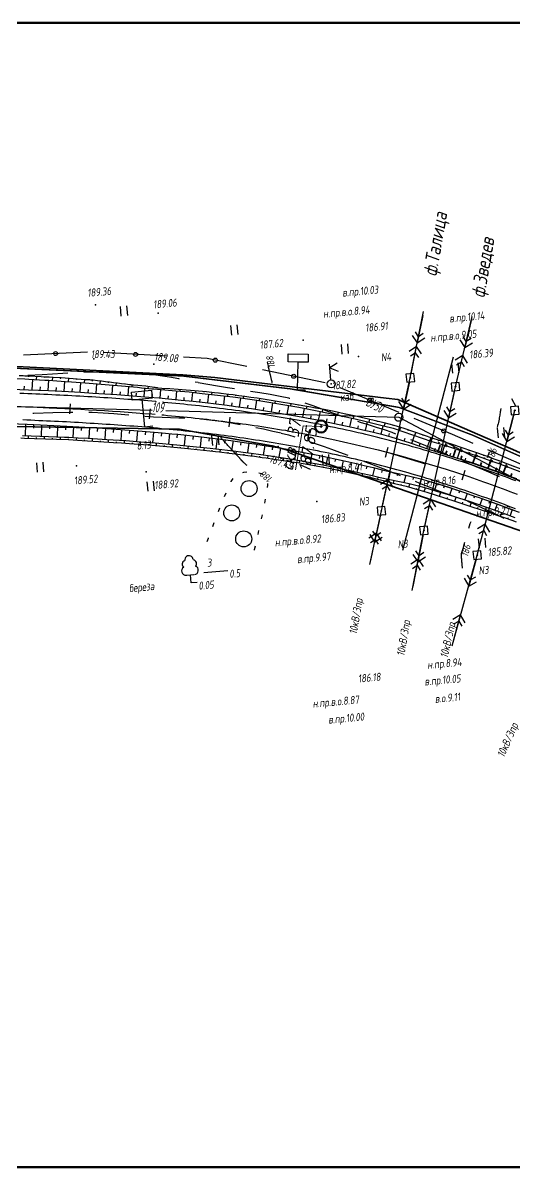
# Paper-space layout 'Лист3' of a CAD drawing. Header units: millimetres. Extents: x -693 to 409, y -3 to 286.
# Drawn here: x 86.9 to 209.6, y 0.6 to 286.4 of the extents above; entities that cross this region are included whole.
import ezdxf

# ---------------------------------------------------------------- set-up
doc = ezdxf.new("R2010")
doc.units = ezdxf.units.MM
doc.linetypes.add('CONTI', pattern=[0])
for name, color, linetype, lineweight in [('10', 1, 'Continuous', 35), ('геология', 7, 'Continuous', 20), ('КОПИЯ_ОСЬ_13_ОТКОСЫ', 7, 'Continuous', 30), ('КОПИЯ_ОСЬ_ГРАНИЦЫ_ПОЛОС', 7, 'Continuous', 30), ('ОСЬ_ВЕРХ_ПОКРЫТИЯ_ГРАНИЦЫ_ПОЛОС', 7, 'Continuous', 30), ('ОСЬ_ВЕРХ_ПОКРЫТИЯ_ОСЬ', 1, 'Continuous', 30), ('Ось_примыкания', 1, 'Continuous', 35)]:
    doc.layers.add(name, color=color, linetype=linetype, lineweight=lineweight)
for name, color, linetype in [('_Оформление', 7, 'Continuous'), ('_Ростелеком', 6, 'Continuous'), ('GOR_BDEFAULT', 212, 'CONTI'), ('NAD_MDEFAULT', 7, 'CONTI'), ('PI_OTDEFAULT', 172, 'CONTI'), ('PI_TTDEFAULT', 5, 'CONTI'), ('PLN_O', 7, 'CONTI'), ('SIT_LDEFAULT', 7, 'CONTI'), ('USLZNDEFAULT', 7, 'CONTI'), ('ZAPSKDEFAULT', 7, 'CONTI'), ('КОПИЯ_ОСЬ_ТАНГЕНСЫ', 1, 'Continuous'), ('ОСЬ_ВЕРХ_ПОКРЫТИЯ_ОТКОСЫ', 7, 'Continuous'), ('ОСЬ_ВЕРХ_ПОКРЫТИЯ_ПИКЕТЫ', 1, 'Continuous')]:
    doc.layers.add(name, color=color, linetype=linetype)
doc.styles.add('eskd', font='isocpeur.ttf', dxfattribs={"width": 1.2, "height": 2})
doc.styles.add('SHRFT', font='isocpeui.ttf')
doc.styles.get("Standard").update_dxf_attribs({"font": 'isocpeui.ttf'})
doc.styles.add('ГОСТ', font='isocpeur.ttf', dxfattribs={"height": 4})
doc.linetypes.add('Связь', pattern='A,12.5,[130,ltypeshp.shx,S=1,R=-30,X=0,Y=0.9],1,[130,ltypeshp.shx,S=1,R=-30,X=0,Y=0.9],1,[130,ltypeshp.shx,S=1,R=-30,X=0,Y=0.9],4.5', length=19)

# ---------------------------------------------------------------- blocks, each defined once
blk = doc.blocks.new('BL_2011')
at = {"color": 0}
for p, q in [((0, 0), (0, 2.4)), ((1.6, 0), (1.6, 2.4))]:
    blk.add_line(p, q, dxfattribs=at)
blk = doc.blocks.new('BL_27')
at = {"color": 0}
for p, q in [((1, 1), (-1, 1)), ((-1, 1), (-1, -1)), ((1, -1), (1, 1)), ((-1, -1), (1, -1))]:
    blk.add_line(p, q, dxfattribs=at)
blk.add_circle((0, 0), 0.1, dxfattribs=at)
blk = doc.blocks.new('BL_4017')
at = {"color": 0}
for p, q in [((0, 1), (0, 5)), ((2, 5), (0, 4)), ((0, 4), (2, 3))]:
    blk.add_line(p, q, dxfattribs=at)
blk.add_circle((0, 0), 1, dxfattribs=at)
blk = doc.blocks.new('BL_2004')
at = {"color": 0}
blk.add_circle((0, 0), 2, dxfattribs=at)
blk = doc.blocks.new('BL_13')
at = {"color": 0}
for p, q in [((-2.5, 7), (-2.5, 9)), ((-2.5, 9), (2.5, 9)), ((2.5, 9), (2.5, 7)), ((0, 7), (-2.5, 7)), ((0, 0), (0, 7)), ((2.5, 7), (0, 7)), ((2, 0), (0, 0))]:
    blk.add_line(p, q, dxfattribs=at)
blk = doc.blocks.new('BL_104')
at = {"color": 0}
for p, q in [((-0.9, 2), (0.9, 2)), ((0, 0), (0, 2)), ((1.5, 0), (0, 0))]:
    blk.add_line(p, q, dxfattribs=at)
for centre, radius, start, end in [((0, 5.8), 1.04, 358, 185), ((-1, 3.1), 1.1, 115, 270), ((-0.94, 4.8), 0.88, 100, 235), ((1, 3.1), 1.1, 270, 65), ((0.94, 4.8), 0.88, 305, 80)]:
    blk.add_arc(centre, radius, start, end, dxfattribs=at)

psp = doc.layouts.new('Лист3')

# ---------------------------------------------------------------- linework, layer by layer
at = {"ltscale": 7}
for points in [[(181.81, 154.69), (194.42, 203)], [(177.87, 179.16), (187.45, 176.28)]]:
    psp.add_lwpolyline(points, dxfattribs=at)
at = {"layer": '10'}
for points in [[(149.14, 180.8), (125.99, 184.91), (69.15, 185.87), (64.3, 176.26), (18.47, 176.69), (-30.26, 184.27), (-35.74, 185.58), (-31.8, 194.53), (-58.93, 198.35), (-119.35, 211.27), (-201.84, 226.09), (-280.84, 216.56), (-283.78, 216.75), (-328.89, 210.76), (-490.21, 167.63), (-494.9, 166.01), (-633.15, 118.2), (-643.51, 112.42)], [(-201.84, 226.09), (-119.35, 211.27), (-58.93, 198.35), (-31.8, 194.53), (-35.74, 185.58), (-30.26, 184.27), (18.47, 176.69), (64.3, 176.26), (69.15, 185.87), (125.99, 184.91), (149.14, 180.8), (153.33, 179.61), (212.38, 159.1), (249.88, 143.09), (249.88, 143.09), (249.88, 143.09), (249.88, 143.09), (292.36, 122.16), (291.97, 119.34), (310.11, 111.49), (377.34, 207.88)], [(360.24, 210.82), (358.1, 207.43), (356.3, 208.75), (331.71, 173.71), (333.59, 172.63), (304.15, 132.34), (257.26, 157.56), (256.29, 158.06), (220.99, 174.41), (210.02, 179.48), (180.57, 192.34), (177.58, 192.69), (134.86, 197.82), (126.86, 198.54), (83.64, 200.68)]]:
    psp.add_lwpolyline(points, dxfattribs=at)
at = {"layer": '_Оформление', "lineweight": 70, "ltscale": 200}
psp.add_lwpolyline([(409.41, 286.44), (-693.39, 286.44), (-693.39, 0.56), (409.41, 0.56)], close=True, dxfattribs=at)
at = {"layer": '_Ростелеком', "color": 5, "linetype": 'Связь', "const_width": 0.35}
psp.add_lwpolyline([(222.69, 172.98), (199.12, 183.47), (180.84, 190.36), (153.61, 195.01), (126.84, 198.2), (83.54, 200.22), (49.54, 201.95), (18.85, 203.77), (-12.54, 208.19), (-56.99, 214.55), (-71.69, 217.2), (-101.06, 222.19), (-130.44, 227.19), (-160.16, 232.22), (-174.73, 234.76)], dxfattribs=at)
at = {"layer": 'GOR_BDEFAULT', "color": 212, "flags": 128}
for points, elevation in [([(147.89, 201.68), (147.97, 201.31), (148.04, 200.97), (148.11, 200.68), (148.18, 200.39), (148.23, 200.14), (148.29, 199.91), (148.34, 199.69), (148.38, 199.51), (148.43, 199.32), (148.47, 199.15), (148.51, 199), (148.54, 198.85), (148.58, 198.7), (148.61, 198.56), (148.65, 198.41), (148.69, 198.28), (148.72, 198.13), (148.76, 197.98), (148.79, 197.83), (148.83, 197.69), (148.86, 197.54), (148.89, 197.41), (148.93, 197.27), (148.96, 197.13), (148.98, 197.01), (149.02, 196.89), (149.05, 196.77), (149.07, 196.67), (149.09, 196.57), (149.11, 196.49)], 188), ([(206.25, 190.12), (206.22, 189.93), (206.19, 189.74), (206.16, 189.51), (206.13, 189.26), (206.09, 188.99), (206.04, 188.71), (205.99, 188.4), (205.94, 188.09), (205.88, 187.74), (205.81, 187.39), (205.73, 187.02), (205.65, 186.63), (205.56, 186.22), (205.45, 185.81), (205.34, 185.38)], 186), ([(142.89, 175.82), (142.72, 175.97), (142.57, 176.1), (142.44, 176.22), (142.31, 176.33), (142.2, 176.43), (142.1, 176.52), (142.02, 176.6), (141.93, 176.68), (141.86, 176.75), (141.79, 176.82), (141.72, 176.89), (141.66, 176.96), (141.61, 177.02), (141.55, 177.08), (141.49, 177.14), (141.43, 177.21), (141.37, 177.27), (141.3, 177.34), (141.24, 177.41), (141.17, 177.49), (141.11, 177.56), (141.04, 177.64), (140.96, 177.73), (140.89, 177.81), (140.81, 177.9), (140.73, 177.98), (140.65, 178.08), (140.56, 178.16), (140.47, 178.27), (140.37, 178.37), (140.28, 178.47), (140.18, 178.57), (140.08, 178.69), (139.98, 178.8), (139.87, 178.92), (139.76, 179.04), (139.64, 179.17), (139.52, 179.29), (139.4, 179.44), (139.27, 179.57), (139.13, 179.72), (139, 179.87), (138.85, 180.03), (138.71, 180.18), (138.55, 180.35), (138.4, 180.52), (138.24, 180.7), (138.07, 180.88), (137.91, 181.06), (137.75, 181.24), (137.59, 181.42), (137.43, 181.6), (137.26, 181.77), (137.11, 181.94), (136.97, 182.11), (136.82, 182.26), (136.69, 182.41), (136.56, 182.54), (136.45, 182.67), (136.35, 182.78)], 188), ([(203.35, 179.22), (202.84, 177.78)], 186), ([(198.25, 160.18), (198.61, 161.39), (198.81, 161.88)], 186), ([(196.69, 150.23), (196.67, 150.37), (196.66, 150.53), (196.64, 150.7), (196.62, 150.89), (196.6, 151.08), (196.59, 151.29), (196.57, 151.48), (196.55, 151.69), (196.53, 151.9), (196.51, 152.1), (196.5, 152.3), (196.48, 152.49), (196.47, 152.67), (196.46, 152.83), (196.44, 152.99), (196.44, 153.88), (196.6, 154.39), (196.83, 155.13), (197.29, 156.68)], 186)]:
    psp.add_lwpolyline(points, dxfattribs=dict(at, elevation=elevation))
at = {"layer": 'NAD_MDEFAULT', "color": 0}
psp.add_line((132.04, 149.13), (138.03, 149.63), dxfattribs=at)
at = {"layer": 'PI_TTDEFAULT', "color": 5}
for p in [(105.03, 215.96, 189.36), (120.67, 213.94, 189.06), (156.92, 207.2, 187.62), (170.74, 203.08, 187.18), (104.56, 202.51, 189.43), (119.55, 201.13, 189.08), (163.88, 196.23, 187.32), (194.92, 195.54, 186.39), (150.63, 180.56, 187.49), (100.3, 175.77, 189.52), (117.64, 174.23, 188.92), (160.29, 166.86, 187.43), (200.38, 153.42, 185.82)]:
    psp.add_point(p, dxfattribs=at)
at = {"layer": 'PLN_O'}
for p, q in [((103.03, 204.19), (87.05, 203.43)), ((123, 203.15), (107.02, 204.06)), ((132.9, 202.59), (126.99, 202.93)), ((142.78, 200.56), (132.9, 202.59)), ((162.37, 196.53), (146.7, 199.75)), ((180.9, 189.12), (166.13, 195.29)), ((194.15, 183.59), (184.59, 187.58)), ((199.34, 181.34), (194.15, 183.59)), ((217.68, 173.37), (203.01, 179.74))]:
    psp.add_line(p, q, dxfattribs=at)
for centre in [(95.04, 203.82), (115.01, 203.6), (134.94, 202.17), (154.53, 198.14), (173.52, 192.21), (191.98, 184.5)]:
    psp.add_circle(centre, 0.5, dxfattribs=at)
at = {"layer": 'SIT_LDEFAULT', "color": 7}
for p, q in [((183.65, 197.74), (186.96, 214.31)), ((186.76, 213.33), (185.39, 206.46)), ((194.92, 195.54), (199.08, 213.08)), ((198.85, 212.1), (197.24, 205.3)), ((185.7, 208.03), (184.92, 209.21)), ((186.89, 208.82), (185.7, 208.03)), ((184.13, 208.34), (185.39, 206.46)), ((185.39, 206.46), (187.27, 207.72)), ((196.05, 207.22), (197.24, 205.3)), ((197.61, 206.85), (196.86, 208.05)), ((197.24, 205.3), (199.17, 206.48)), ((198.81, 207.6), (197.61, 206.85)), ((185.21, 205.59), (183.33, 204.33)), ((183.72, 203.23), (184.9, 204.02)), ((183.85, 198.72), (185.21, 205.59)), ((184.9, 204.02), (185.68, 202.84)), ((186.47, 203.71), (185.21, 205.59)), ((196.77, 203.32), (194.84, 202.14)), ((195.15, 196.52), (196.77, 203.32)), ((197.96, 201.4), (196.77, 203.32)), ((195.19, 201.02), (196.4, 201.77)), ((196.4, 201.77), (197.14, 200.57)), ((91.65, 198.54), (88.09, 198.34)), ((96.89, 198.83), (91.65, 198.54)), ((98.08, 198.89), (96.89, 198.83)), ((104.14, 199.16), (102.08, 199.07)), ((106.27, 199.2), (104.14, 199.17)), ((108.4, 199.19), (106.27, 199.19)), ((110.52, 199.14), (108.4, 199.18)), ((112.07, 199.09), (110.52, 199.15)), ((116.89, 198.79), (116.06, 198.85)), ((119.01, 198.57), (116.89, 198.78)), ((121.18, 198.29), (119.01, 198.57)), ((123.46, 197.91), (121.18, 198.29)), ((125.82, 197.49), (123.46, 197.91)), ((125.96, 197.46), (125.82, 197.49)), ((176.42, 164.54), (183.65, 197.74)), ((130.67, 196.55), (129.89, 196.71)), ((133.1, 196.08), (130.67, 196.54)), ((135.48, 195.65), (133.1, 196.08)), ((137.95, 195.25), (135.48, 195.66)), ((139.74, 194.98), (137.95, 195.26)), ((183.44, 196.76), (181.95, 189.93)), ((187.06, 159.6), (194.92, 195.54)), ((194.7, 194.56), (193.21, 187.73)), ((146.03, 194.01), (143.69, 194.38)), ((148.65, 193.58), (146.03, 194.01)), ((151.11, 193.12), (148.65, 193.58)), ((153.31, 192.64), (151.11, 193.12)), ((153.54, 192.57), (153.31, 192.63)), ((180.73, 191.83), (181.95, 189.93)), ((182.29, 191.49), (181.52, 192.68)), ((183.48, 192.25), (182.29, 191.49)), ((208.94, 192.57), (210.02, 190.58)), ((89.35, 188.92), (89.6, 188.93)), ((89.6, 188.92), (94.33, 189.08)), ((94.33, 189.08), (98.41, 189.19)), ((98.41, 189.19), (99.34, 189.21)), ((103.34, 189.19), (104.17, 189.17)), ((104.17, 189.18), (106.89, 189.04)), ((106.89, 189.04), (109.61, 188.85)), ((109.61, 188.85), (112.3, 188.63)), ((159.36, 190.75), (157.36, 191.45)), ((161.35, 190.03), (159.37, 190.76)), ((163.33, 189.28), (161.35, 190.03)), ((165.31, 188.56), (163.33, 189.28)), ((181.95, 189.93), (183.86, 191.15)), ((191.99, 189.63), (193.21, 187.73)), ((193.55, 189.29), (192.79, 190.48)), ((193.21, 187.73), (195.12, 188.94)), ((194.75, 190.05), (193.55, 189.29)), ((200.38, 153.42), (209.74, 189.62)), ((112.3, 188.63), (113.32, 188.54)), ((117.3, 188.2), (117.32, 188.19)), ((117.32, 188.19), (119.54, 188.04)), ((119.54, 188.04), (121.63, 187.93)), ((121.63, 187.93), (123.73, 187.85)), ((123.73, 187.85), (125.83, 187.78)), ((125.83, 187.79), (127.29, 187.73)), ((131.28, 187.5), (132.11, 187.44)), ((132.11, 187.44), (134.19, 187.21)), ((134.19, 187.21), (136.44, 186.9)), ((136.44, 186.9), (138.97, 186.48)), ((138.97, 186.48), (141.18, 186.09)), ((166.76, 188.05), (165.31, 188.56)), ((171.24, 186.62), (170.57, 186.82)), ((173.22, 185.99), (171.23, 186.61)), ((175.2, 185.37), (173.22, 186)), ((209.49, 188.65), (207.74, 181.88)), ((145.1, 185.35), (146.95, 184.98)), ((146.95, 184.98), (149.33, 184.46)), ((149.33, 184.46), (151.37, 183.98)), ((151.37, 183.97), (153.2, 183.5)), ((153.2, 183.51), (154.84, 183.03)), ((177.17, 184.73), (175.2, 185.37)), ((179.14, 184.06), (177.17, 184.73)), ((180.07, 183.72), (179.14, 184.06)), ((206.59, 183.82), (207.74, 181.88)), ((208.14, 183.43), (207.43, 184.64)), ((207.74, 181.88), (209.69, 183.03)), ((209.36, 184.15), (208.14, 183.43)), ((158.64, 181.79), (160.38, 181.19)), ((160.38, 181.19), (162.16, 180.56)), ((162.16, 180.56), (163.94, 179.92)), ((186.53, 181.18), (183.81, 182.27)), ((190.13, 179.7), (186.53, 181.18)), ((163.94, 179.93), (165.92, 179.21)), ((165.92, 179.21), (168.05, 178.42)), ((193.06, 178.49), (190.13, 179.7)), ((171.79, 177), (173.26, 176.45)), ((173.26, 176.44), (175.68, 175.5)), ((175.68, 175.5), (177.85, 174.66)), ((177.85, 174.66), (179.62, 173.97)), ((198.11, 176.37), (196.76, 176.94)), ((202.08, 174.69), (198.11, 176.36)), ((205.78, 173.08), (202.08, 174.69)), ((138.88, 171.73), (138.91, 171.82)), ((138.91, 171.82), (139.38, 172.59)), ((141.81, 174.11), (142.06, 174.17)), ((142.06, 174.18), (142.81, 174.23)), ((145.78, 174), (146.49, 173.82)), ((146.49, 173.82), (146.72, 173.7)), ((178.12, 172.35), (176.21, 171.13)), ((176.63, 165.52), (178.12, 172.35)), ((179.34, 170.45), (178.12, 172.35)), ((179.63, 173.98), (181.12, 173.39)), ((184.83, 171.9), (185.94, 171.44)), ((205.95, 173), (205.78, 173.08)), ((137.24, 168.08), (137.63, 169.01)), ((147.99, 170.9), (147.91, 170.37)), ((148.01, 171.36), (148, 170.9)), ((176.59, 170.03), (177.78, 170.79)), ((177.78, 170.79), (178.55, 169.6)), ((185.94, 171.44), (187.47, 170.82)), ((187.47, 170.82), (188.93, 170.24)), ((188.93, 170.23), (190.27, 169.69)), ((190.28, 169.7), (191.57, 169.22)), ((191.57, 169.21), (192.88, 168.75)), ((192.88, 168.75), (194.15, 168.31)), ((147.42, 167.41), (147.22, 166.43)), ((188.77, 167.42), (186.86, 166.2)), ((187.23, 165.09), (188.43, 165.85)), ((187.28, 160.58), (188.77, 167.42)), ((188.43, 165.85), (189.19, 164.67)), ((189.99, 165.51), (188.77, 167.42)), ((197.91, 166.92), (198.08, 166.85)), ((198.09, 166.86), (199.36, 166.32)), ((199.36, 166.32), (201.47, 165.34)), ((135.73, 164.37), (136.1, 165.3)), ((146.63, 163.5), (146.42, 162.52)), ((173.54, 151.12), (176.42, 164.54)), ((176.21, 163.56), (174.74, 156.72)), ((201.47, 165.34), (204.98, 163.66)), ((204.98, 163.66), (206.98, 162.71)), ((134.31, 160.65), (134.66, 161.58)), ((202.38, 161.16), (200.43, 160.01)), ((200.63, 154.39), (202.38, 161.16)), ((203.53, 159.22), (202.38, 161.16)), ((132.92, 156.89), (133.22, 157.71)), ((133.22, 157.71), (133.26, 157.82)), ((145.76, 159.58), (145.53, 158.61)), ((175.22, 158.94), (173.32, 157.71)), ((173.51, 158.61), (174.74, 156.72)), ((173.7, 156.61), (174.88, 157.37)), ((173.75, 152.1), (175.22, 158.94)), ((175.08, 158.28), (174.31, 159.47)), ((174.74, 156.72), (176.65, 157.94)), ((174.88, 157.37), (175.65, 156.19)), ((176.27, 159.04), (175.08, 158.28)), ((176.45, 157.04), (175.22, 158.94)), ((184.13, 144.62), (187.06, 159.6)), ((186.87, 158.62), (185.52, 151.75)), ((200.76, 158.89), (201.99, 159.61)), ((201.99, 159.61), (202.7, 158.4)), ((144.62, 154.75), (144.62, 154.72)), ((144.86, 155.7), (144.63, 154.75)), ((185.83, 153.32), (185.04, 154.49)), ((185.66, 152.48), (183.79, 151.22)), ((184.26, 153.63), (185.52, 151.75)), ((184.32, 145.61), (185.66, 152.48)), ((185.52, 151.75), (187.4, 153.01)), ((186.93, 150.6), (185.66, 152.48)), ((187.01, 154.11), (185.83, 153.32)), ((194.08, 130.79), (200.38, 153.42)), ((200.12, 152.46), (198.23, 145.71)), ((184.18, 150.11), (185.36, 150.91)), ((185.36, 150.91), (186.14, 149.74)), ((197.12, 147.69), (198.23, 145.71)), ((198.66, 147.25), (197.97, 148.48)), ((198.23, 145.71), (200.2, 146.82)), ((199.9, 147.95), (198.66, 147.25)), ((196.22, 138.5), (194.26, 137.38)), ((194.34, 131.75), (196.22, 138.5)), ((197.33, 136.52), (196.22, 138.5)), ((194.56, 136.26), (195.8, 136.96)), ((195.8, 136.96), (196.49, 135.72))]:
    psp.add_line(p, q, dxfattribs=at)
at = {"layer": 'геология', "color": 1, "linetype": 'Continuous'}
for p, q in [((154.98, 174.78), (156.86, 185.72)), ((156.86, 185.72), (161.31, 185.58))]:
    psp.add_line(p, q, dxfattribs=at)
at = {"layer": 'геология', "color": 1, "linetype": 'Continuous', "lineweight": 50}
for radius in [1.5, 0.103]:
    psp.add_circle((161.36, 185.6), radius, dxfattribs=at)
at = {"layer": 'КОПИЯ_ОСЬ_13_ОТКОСЫ'}
for points in [[(84.94, 197.61), (87.35, 197.49), (88.35, 197.43), (92.37, 197.2), (93.38, 197.14), (94.38, 197.07), (97.4, 196.87), (99.01, 196.76), (102.43, 196.51), (104.44, 196.35), (105.45, 196.28), (106.45, 196.2), (107.46, 196.12), (111.49, 195.77), (114.51, 195.5), (115.52, 195.39), (116.52, 195.29), (117.53, 195.17), (119.14, 195), (119.55, 195), (125.1, 194.53), (128.38, 194.22), (131.66, 193.88), (135.5, 193.45), (139.33, 192.98), (141.25, 192.72), (145.28, 192.15), (148.8, 191.6), (152.32, 191.02), (155.84, 190.39), (160.4, 189.52), (162.79, 189.04), (165.16, 188.54), (167.54, 188.02), (169.91, 187.48), (172.27, 186.93), (174.64, 186.35), (176.99, 185.76), (179.34, 185.15), (181.77, 184.36), (184.19, 183.55), (186.61, 182.72), (189.02, 181.87), (191.34, 181.17), (193.66, 180.44), (195.97, 179.7), (198.27, 178.94), (200.57, 178.16), (202.87, 177.36), (204.3, 176.85), (205.74, 176.33), (208.6, 175.26), (211.45, 174.17)], [(84.94, 197.61), (87.35, 197.49), (88.35, 197.43), (92.37, 197.2), (93.38, 197.14), (94.38, 197.07), (97.4, 196.87), (99.01, 196.76), (102.43, 196.51), (104.44, 196.35), (105.45, 196.28), (106.45, 196.2), (107.46, 196.12), (111.49, 195.77), (114.51, 195.5), (115.52, 195.39), (116.52, 195.29), (117.53, 195.17), (119.14, 195), (119.55, 194.99), (125.1, 194.53), (128.38, 194.22), (131.66, 193.88), (135.5, 193.45), (139.33, 192.98), (141.25, 192.72), (145.28, 192.15), (148.8, 191.6), (152.32, 191.02), (155.84, 190.39), (160.4, 189.52), (162.79, 189.04), (165.16, 188.54), (167.54, 188.02), (169.91, 187.48), (172.27, 186.93), (174.64, 186.35), (176.99, 185.76), (179.34, 185.15), (181.77, 184.36), (184.19, 183.55), (186.61, 182.72), (189.02, 181.87), (191.34, 181.17), (193.66, 180.44), (195.97, 179.7), (198.27, 178.94), (200.57, 178.16), (202.87, 177.36), (204.3, 176.85), (205.74, 176.33), (208.6, 175.26), (211.45, 174.17)], [(85.97, 198.34), (86.98, 198.3), (87.38, 198.29), (88.38, 198.23), (91.4, 198.09), (92.4, 198.03), (93.41, 197.97), (94.42, 197.91), (96.43, 197.8), (98.44, 197.66), (99.45, 197.6), (100.46, 197.52), (101.47, 197.45), (102.47, 197.37), (103.48, 197.3), (103.78, 197.28), (104.09, 197.25), (104.39, 197.22), (105.49, 197.07), (106.5, 196.97), (107.5, 196.84), (108.51, 196.73), (109.52, 196.6), (110.52, 196.48), (111.53, 196.36), (112.53, 196.23), (113.54, 196.11), (113.67, 196.08), (113.81, 196.06), (113.94, 196.04), (114.07, 196.02), (114.21, 196.01), (114.34, 195.99), (114.48, 195.98), (115.55, 195.9), (116.56, 195.82), (117.57, 195.72), (118.58, 195.6), (119.18, 195.47), (119.58, 195.45), (119.73, 195.42), (119.87, 195.39), (120.01, 195.37), (120.16, 195.35), (120.3, 195.33), (120.44, 195.31), (120.59, 195.29), (121.6, 195.19), (123.62, 195.06), (125.64, 194.91), (130.71, 194.5), (132.73, 194.31), (134.76, 194.12), (135.77, 194.01), (138.29, 193.7), (139.41, 193.55), (140.82, 193.37), (142.33, 193.16), (143.85, 192.95), (145.36, 192.73), (146.88, 192.51), (148.89, 192.19), (150.91, 191.86), (153.93, 191.33), (157.31, 190.77), (158.82, 190.5), (159.58, 190.37), (162.09, 189.89), (164.6, 189.39), (167.1, 188.87), (169.6, 188.33), (172.1, 187.77), (174.59, 187.18), (177.07, 186.58), (179.55, 185.95), (181.99, 185.17), (184.42, 184.36), (186.84, 183.53), (189.25, 182.68), (191.69, 181.92), (194.12, 181.14), (196.55, 180.34), (198.97, 179.52), (203.11, 178.06), (204.55, 177.53), (205.98, 177), (207.89, 176.28), (211.22, 175)], [(88.25, 198.24), (88.24, 197.98)], [(89.22, 194.73), (89.33, 197.37)], [(90.25, 198.14), (90.21, 197.32)], [(92.25, 198.04), (92.23, 197.77)], [(94.24, 197.92), (94.19, 197.08)], [(96.24, 197.81), (96.22, 197.53)], [(98.24, 197.67), (98.18, 196.82)], [(100.23, 197.54), (100.21, 197.26)], [(102.23, 197.39), (102.16, 196.53)], [(81.84, 195.03), (88.25, 194.77), (93.27, 194.55), (98.28, 194.3), (101.29, 194.14), (104.31, 193.96), (107.32, 193.77), (110.33, 193.57), (114.35, 193.28), (118.37, 192.96), (120.88, 192.74), (122.39, 192.6), (124.9, 192.36), (126.4, 192.21), (129.42, 191.9), (132.43, 191.56), (137.94, 190.89), (139.95, 190.63), (143.95, 190.06), (145.96, 189.76), (149.46, 189.21), (151.45, 188.88), (152.45, 188.71), (154.45, 188.36), (155.44, 188.18), (159.98, 187.33), (162.35, 186.86), (164.71, 186.37), (167.07, 185.86), (169.42, 185.34), (171.77, 184.8), (174.12, 184.23), (176.46, 183.65), (178.8, 183.05), (181.21, 182.28), (183.62, 181.49), (186.02, 180.68), (188.42, 179.85), (191.08, 179.04), (193.75, 178.21), (196.4, 177.36), (199.05, 176.48), (201.69, 175.57), (204.32, 174.65), (206.94, 173.7), (209.78, 172.64)], [(87.22, 194.81), (87.26, 195.71)], [(91.22, 194.64), (91.26, 195.53)], [(93.21, 194.55), (93.34, 197.14)], [(95.21, 194.46), (95.25, 195.32)], [(97.21, 194.36), (97.34, 196.88)], [(99.21, 194.25), (99.25, 195.09)], [(101.2, 194.14), (101.34, 196.59)], [(103.2, 194.03), (103.25, 194.84)], [(104.22, 197.24), (104.19, 196.95)], [(105.2, 193.91), (105.35, 196.29)], [(106.21, 197), (106.13, 196.22)], [(107.19, 193.78), (107.24, 194.57)], [(108.19, 196.76), (108.16, 196.51)], [(109.19, 193.65), (109.34, 195.96)], [(110.18, 196.52), (110.1, 195.89)], [(112.16, 196.28), (112.13, 196.07)], [(113.18, 193.37), (113.35, 195.6)], [(114.14, 196.01), (114.09, 195.53)], [(116.14, 195.85), (116.12, 195.69)], [(117.17, 193.05), (117.34, 195.19)], [(118.13, 195.65), (118.06, 195.11)], [(120.1, 195.35), (120.07, 195.18)], [(121.15, 192.71), (121.34, 194.84)], [(122.09, 195.16), (122.07, 194.78)], [(124.09, 195.02), (124.08, 194.9)], [(125.13, 192.34), (125.35, 194.51)], [(126.08, 194.87), (126.05, 194.44)], [(128.07, 194.71), (128.06, 194.57)], [(130.07, 194.55), (130.03, 194.06)], [(111.18, 193.51), (111.24, 194.28)], [(115.17, 193.21), (115.23, 193.96)], [(119.16, 192.89), (119.22, 193.6)], [(123.14, 192.53), (123.21, 193.24)], [(127.12, 192.14), (127.2, 192.86)], [(129.11, 191.93), (129.35, 194.12)], [(131.1, 191.71), (131.18, 192.44)], [(132.06, 194.38), (132.04, 194.21)], [(133.09, 191.48), (133.36, 193.7)], [(134.05, 194.19), (134, 193.62)], [(135.07, 191.24), (135.16, 191.98)], [(136.04, 193.97), (136.02, 193.79)], [(137.06, 191), (137.33, 193.23)], [(138.02, 193.73), (137.95, 193.15)], [(140.01, 193.48), (139.98, 193.28)], [(141.02, 190.47), (141.34, 192.71)], [(141.99, 193.21), (141.91, 192.63)], [(143.97, 192.94), (143.94, 192.74)], [(144.98, 189.91), (145.32, 192.14)], [(145.95, 192.64), (145.86, 192.06)], [(147.93, 192.34), (147.9, 192.15)], [(149.9, 192.02), (149.81, 191.44)], [(151.87, 191.69), (151.84, 191.5)], [(139.04, 190.75), (139.14, 191.49)], [(143, 190.2), (143.11, 190.94)], [(146.96, 189.61), (147.08, 190.35)], [(148.94, 189.29), (149.29, 191.53)], [(150.91, 188.97), (151.03, 189.71)], [(152.88, 188.63), (153.27, 190.85)], [(153.84, 191.35), (153.74, 190.77)], [(154.85, 188.28), (154.98, 189.02)], [(155.82, 191.02), (155.78, 190.82)], [(156.82, 187.92), (157.23, 190.12)], [(157.79, 190.69), (157.67, 190.04)], [(159.76, 190.33), (159.72, 190.12)], [(160.75, 187.18), (161.18, 189.37)], [(161.72, 189.96), (161.59, 189.28)], [(163.68, 189.57), (163.64, 189.35)], [(165.64, 189.17), (165.5, 188.47)], [(167.6, 188.76), (167.55, 188.53)], [(81.55, 186.43), (87.92, 186.18), (92.9, 185.96), (97.87, 185.71), (102.33, 185.46), (106.8, 185.19), (111.26, 184.88), (115.71, 184.55), (121.63, 184.03), (124.1, 183.8), (125.58, 183.65), (131.48, 183.02), (136.88, 182.36), (138.83, 182.1), (142.75, 181.55), (144.7, 181.26), (145.67, 181.11), (147.62, 180.8), (151.02, 180.23), (152.96, 179.89), (153.93, 179.71), (158.34, 178.89), (160.64, 178.43), (162.94, 177.96), (165.23, 177.46), (167.52, 176.95), (169.8, 176.42), (172.08, 175.88), (174.35, 175.31), (176.63, 174.73), (179.04, 174.22), (181.45, 173.69), (183.85, 173.14), (186.25, 172.56), (188.5, 171.89), (190.75, 171.19), (192.99, 170.48), (195.22, 169.75), (197.45, 169), (199.67, 168.23), (200.61, 167.91), (202.47, 167.26), (203.4, 166.93), (205.26, 166.26), (206.18, 165.92), (208.04, 165.23), (208.96, 164.89), (210.81, 164.18)], [(87.54, 186.2), (87.43, 183.34)], [(89.54, 186.11), (89.5, 185.16)], [(91.54, 186.02), (91.41, 183.2)], [(93.54, 185.93), (93.49, 184.99)], [(95.54, 185.83), (95.4, 183.05)], [(158.78, 187.55), (158.92, 188.29)], [(162.71, 186.79), (162.86, 187.51)], [(164.67, 186.38), (165.12, 188.55)], [(166.62, 185.96), (166.78, 186.68)], [(168.58, 185.53), (169.06, 187.68)], [(169.56, 188.34), (169.39, 187.6)], [(171.51, 187.9), (171.45, 187.66)], [(172.47, 184.63), (172.98, 186.76)], [(173.46, 187.45), (173.28, 186.69)], [(175.4, 186.99), (175.34, 186.73)], [(177.34, 186.51), (177.15, 185.72)], [(179.28, 186.02), (179.22, 185.76)], [(86.82, 183.36), (93.27, 183.13), (97.24, 182.97), (98.33, 182.93), (100.7, 182.8), (103.18, 182.66), (107.86, 182.37), (112.55, 182.06), (116.24, 181.79), (119.93, 181.5), (125.32, 181.03), (127.77, 180.8), (133.64, 180.19), (135.1, 180.03), (139.49, 179.51), (141.92, 179.2), (143.86, 178.94), (148.71, 178.25), (153.54, 177.49), (157.01, 176.9), (159.41, 176.46), (161.81, 176), (164.21, 175.52), (166.6, 175.02), (168.99, 174.5), (171.37, 173.96), (173.75, 173.4), (176.13, 172.82), (178.53, 172.34), (180.93, 171.84), (183.33, 171.32), (185.72, 170.78), (188.09, 170.1), (190.46, 169.39), (192.82, 168.67), (195.17, 167.93), (197.52, 167.17), (198.32, 166.91), (200.51, 166.17), (203.61, 165.11), (206.7, 164.02), (209.78, 162.9)], [(86.82, 183.36), (93.27, 183.13), (97.24, 182.97), (98.33, 182.93), (100.7, 182.8), (103.18, 182.66), (107.86, 182.37), (112.55, 182.06), (116.24, 181.79), (119.93, 181.5), (125.32, 181.03), (127.77, 180.8), (133.64, 180.19), (135.1, 180.03), (139.49, 179.51), (141.92, 179.2), (143.86, 178.94), (148.71, 178.25), (153.54, 177.49), (157.01, 176.9), (159.41, 176.46), (161.81, 176), (164.21, 175.52), (166.6, 175.02), (168.99, 174.5), (171.37, 173.96), (173.75, 173.4), (176.13, 172.82), (178.53, 172.34), (180.93, 171.84), (183.33, 171.32), (185.72, 170.78), (188.09, 170.1), (190.46, 169.39), (192.82, 168.67), (195.17, 167.93), (197.52, 167.17), (198.32, 166.91), (200.51, 166.17), (203.61, 165.11), (206.7, 164.02), (209.78, 162.9)], [(88.28, 182.67), (88.3, 183.31)], [(92.28, 182.54), (92.3, 183.17)], [(96.28, 182.39), (96.3, 183.01)], [(97.53, 185.73), (97.48, 184.8)], [(99.53, 185.62), (99.38, 182.87)], [(101.53, 185.51), (101.47, 184.59)], [(103.52, 185.39), (103.36, 182.65)], [(105.52, 185.27), (105.46, 184.36)], [(107.52, 185.14), (107.33, 182.41)], [(109.51, 185.01), (109.45, 184.09)], [(111.51, 184.86), (111.31, 182.14)], [(113.5, 184.72), (113.43, 183.81)], [(115.49, 184.56), (115.28, 181.86)], [(117.49, 184.39), (117.41, 183.49)], [(119.48, 184.22), (119.25, 181.55)], [(121.47, 184.05), (121.4, 183.16)], [(123.46, 183.86), (123.21, 181.21)], [(125.45, 183.67), (125.37, 182.78)], [(127.44, 183.45), (127.16, 180.86)], [(129.43, 183.24), (129.34, 182.37)], [(131.42, 183.02), (131.14, 180.45)], [(170.53, 185.09), (170.69, 185.8)], [(174.42, 184.16), (174.59, 184.87)], [(176.36, 183.68), (176.89, 185.79)], [(178.3, 183.18), (178.48, 183.88)], [(180.21, 182.6), (180.87, 184.66)], [(181.2, 185.43), (180.94, 184.63)], [(183.1, 184.8), (183.01, 184.54)], [(184.01, 181.36), (184.69, 183.38)], [(184.99, 184.16), (184.72, 183.37)], [(186.88, 183.51), (186.79, 183.25)], [(86.4, 182.73), (87.29, 182.7), (89.78, 182.63), (95.23, 182.43), (98.3, 182.31), (101.66, 182.08), (107.09, 181.77), (109.55, 181.62), (111.52, 181.49), (113.49, 181.35), (118.15, 181), (122.82, 180.62), (127.22, 180.2), (133.56, 179.52), (135.02, 179.35), (135.99, 179.24), (138.43, 178.96), (139.88, 178.79), (141.83, 178.55), (143.77, 178.3), (144.73, 178.16), (146.67, 177.87), (147.63, 177.73), (149.57, 177.45), (152.46, 177.01), (154, 176.77), (155.45, 176.57), (156.9, 176.35), (159.19, 175.94), (161.47, 175.51), (163.75, 175.06), (166.03, 174.59), (168.3, 174.1), (170.57, 173.6), (172.83, 173.08), (175.09, 172.54), (176.86, 172.11), (179.73, 171.39), (182.6, 170.65), (185.45, 169.88), (187.79, 169.17), (190.12, 168.44), (192.45, 167.69), (194.77, 166.93), (198.77, 165.64), (203.42, 164.11), (205.27, 163.48), (207.12, 162.84), (208.97, 162.19), (210.08, 161.79)], [(90.28, 182.61), (90.29, 182.82)], [(94.28, 182.46), (94.29, 182.67)], [(98.27, 182.31), (98.28, 182.52)], [(100.27, 182.18), (100.31, 182.82)], [(102.27, 182.05), (102.28, 182.26)], [(104.26, 181.93), (104.3, 182.59)], [(106.26, 181.82), (106.27, 182.04)], [(108.26, 181.7), (108.3, 182.34)], [(110.25, 181.57), (110.27, 181.79)], [(112.25, 181.44), (112.29, 182.08)], [(114.24, 181.3), (114.26, 181.51)], [(116.24, 181.15), (116.28, 181.79)], [(118.23, 181), (118.25, 181.21)], [(120.22, 180.84), (120.28, 181.47)], [(122.22, 180.67), (122.24, 180.88)], [(124.21, 180.48), (124.27, 181.12)], [(126.2, 180.29), (126.22, 180.51)], [(128.19, 180.09), (128.26, 180.75)], [(132.17, 179.67), (132.24, 180.34)], [(133.4, 182.78), (133.3, 181.93)], [(135.39, 182.54), (135.08, 180.03)], [(137.37, 182.29), (137.26, 181.46)], [(139.36, 182.02), (139.01, 179.57)], [(141.34, 181.75), (141.22, 180.93)], [(143.32, 181.46), (142.96, 179.06)], [(145.29, 181.16), (145.17, 180.36)], [(147.27, 180.85), (146.9, 178.51)], [(149.24, 180.53), (149.11, 179.75)], [(151.22, 180.19), (150.81, 177.92)], [(182.12, 181.99), (182.34, 182.67)], [(185.91, 180.72), (186.14, 181.39)], [(187.8, 180.07), (188.5, 182.06)], [(188.77, 182.85), (188.49, 182.06)], [(189.71, 179.46), (189.91, 180.14)], [(190.67, 182.24), (190.59, 181.97)], [(191.62, 178.88), (192.24, 180.89)], [(192.58, 181.64), (192.33, 180.86)], [(194.48, 181.02), (194.4, 180.76)], [(196.38, 180.4), (196.13, 179.65)], [(130.18, 179.88), (130.2, 180.1)], [(134.16, 179.45), (134.18, 179.67)], [(136.14, 179.22), (136.22, 179.9)], [(138.13, 178.99), (138.15, 179.22)], [(140.11, 178.76), (140.2, 179.42)], [(142.1, 178.51), (142.13, 178.73)], [(144.08, 178.25), (144.17, 178.9)], [(146.06, 177.96), (146.09, 178.17)], [(148.04, 177.67), (148.13, 178.33)], [(150.02, 177.38), (150.05, 177.6)], [(152, 177.08), (152.09, 177.72)], [(153.19, 179.85), (153.05, 179.09)], [(155.15, 179.48), (154.74, 177.29)], [(157.12, 179.12), (156.98, 178.38)], [(159.08, 178.74), (158.66, 176.6)], [(161.04, 178.35), (160.9, 177.64)], [(163, 177.94), (162.56, 175.85)], [(164.96, 177.52), (164.81, 176.83)], [(193.53, 178.28), (193.74, 178.95)], [(195.43, 177.67), (196.08, 179.66)], [(197.33, 177.05), (197.55, 177.71)], [(198.28, 179.76), (198.19, 179.51)], [(199.23, 176.41), (199.9, 178.39)], [(200.17, 179.1), (199.92, 178.38)], [(202.05, 178.43), (201.97, 178.19)], [(203.94, 177.76), (203.68, 177.07)], [(153.97, 176.78), (154.01, 176.99)], [(155.95, 176.49), (156.04, 177.07)], [(157.93, 176.17), (157.96, 176.36)], [(159.89, 175.81), (160, 176.35)], [(161.86, 175.43), (161.89, 175.61)], [(163.82, 175.04), (163.93, 175.58)], [(165.78, 174.64), (165.82, 174.82)], [(166.91, 177.09), (166.45, 175.05)], [(167.74, 174.23), (167.85, 174.75)], [(168.86, 176.64), (168.7, 175.97)], [(170.81, 176.19), (170.33, 174.2)], [(172.75, 175.71), (172.59, 175.05)], [(174.69, 175.23), (174.2, 173.29)], [(176.63, 174.73), (176.49, 174.08)], [(201.12, 175.77), (201.35, 176.43)], [(203.01, 175.11), (203.7, 177.06)], [(204.9, 174.44), (205.13, 175.09)], [(205.81, 177.06), (205.73, 176.83)], [(206.78, 173.76), (207.48, 175.68)], [(207.68, 176.36), (207.44, 175.7)], [(209.55, 175.64), (209.47, 175.42)], [(169.69, 173.8), (169.73, 173.97)], [(171.64, 173.36), (171.76, 173.87)], [(173.59, 172.9), (173.63, 173.07)], [(175.53, 172.43), (175.66, 172.93)], [(177.48, 171.96), (177.52, 172.13)], [(178.59, 174.32), (178.18, 172.41)], [(179.42, 171.47), (179.58, 172.12)], [(180.54, 173.89), (180.4, 173.25)], [(182.49, 173.45), (182.07, 171.59)], [(184.44, 173), (184.29, 172.38)], [(186.38, 172.53), (185.85, 170.74)], [(188.3, 171.95), (188.12, 171.36)], [(208.65, 173.06), (208.89, 173.7)], [(181.36, 170.98), (181.41, 171.19)], [(183.29, 170.47), (183.51, 171.28)], [(185.22, 169.94), (185.29, 170.21)], [(187.14, 169.37), (187.42, 170.29)], [(189.05, 168.78), (189.14, 169.09)], [(190.21, 171.36), (189.67, 169.63)], [(190.95, 168.18), (191.27, 169.15)], [(192.12, 170.76), (191.93, 170.18)], [(194.02, 170.14), (193.47, 168.47)], [(195.92, 169.51), (195.73, 168.96)], [(197.81, 168.87), (197.26, 167.26)], [(192.86, 167.56), (192.96, 167.88)], [(194.75, 166.93), (195.1, 167.96)], [(196.66, 166.32), (196.77, 166.66)], [(198.56, 165.7), (198.89, 166.72)], [(199.7, 168.22), (199.52, 167.68)], [(201.59, 167.56), (201.05, 165.99)], [(203.48, 166.9), (203.29, 166.38)], [(205.36, 166.22), (204.8, 164.69)], [(200.46, 165.08), (200.57, 165.42)], [(202.36, 164.46), (202.68, 165.43)], [(204.26, 163.83), (204.37, 164.15)], [(206.15, 163.18), (206.47, 164.1)], [(207.24, 165.53), (207.05, 165.02)], [(209.11, 164.83), (208.55, 163.35)], [(208.04, 162.52), (208.15, 162.83)]]:
    psp.add_lwpolyline(points, dxfattribs=at)
at = {"layer": 'КОПИЯ_ОСЬ_ГРАНИЦЫ_ПОЛОС'}
for points in [[(120.28, 191.79), (120.05, 191.81), (119.05, 191.89), (118.05, 191.98), (117.06, 192.06), (116.06, 192.14), (115.06, 192.22), (114.06, 192.3), (113.06, 192.37), (112.06, 192.45), (111.06, 192.52), (110.07, 192.59), (109.07, 192.66), (108.07, 192.72), (107.07, 192.79), (106.07, 192.85), (105.07, 192.91), (104.08, 192.97), (103.08, 193.03), (102.08, 193.09), (101.08, 193.15), (100.08, 193.2), (99.08, 193.26), (98.09, 193.31), (97.09, 193.36), (96.09, 193.41), (95.09, 193.46), (94.09, 193.51), (93.1, 193.56), (92.1, 193.6), (91.1, 193.65), (90.1, 193.69), (89.1, 193.74), (88.11, 193.78), (87.11, 193.82), (86.11, 193.86)], [(209.97, 172.03), (209.03, 172.39), (208.09, 172.74), (207.15, 173.09), (206.21, 173.43), (205.26, 173.78), (204.32, 174.12), (203.37, 174.45), (202.42, 174.79), (201.48, 175.12), (200.53, 175.45), (199.58, 175.77), (198.63, 176.09), (197.67, 176.41), (196.72, 176.73), (195.77, 177.04), (194.81, 177.35), (193.85, 177.66), (192.9, 177.96), (191.94, 178.26), (190.98, 178.55), (190.02, 178.85), (189.06, 179.14), (188.09, 179.42), (187.13, 179.71), (186.17, 179.99), (185.2, 180.27), (184.23, 180.54), (183.27, 180.81), (182.3, 181.08), (181.33, 181.34), (180.36, 181.6), (179.39, 181.86), (178.42, 182.12), (177.45, 182.37), (176.47, 182.62), (175.5, 182.86), (174.52, 183.1), (173.55, 183.34), (172.57, 183.58), (171.59, 183.81), (170.62, 184.04), (169.64, 184.26), (168.66, 184.49), (167.68, 184.71), (166.7, 184.92), (165.72, 185.13), (164.73, 185.34), (163.75, 185.55), (162.77, 185.75), (161.78, 185.95), (160.8, 186.15), (159.81, 186.34), (158.83, 186.53), (157.84, 186.72), (156.85, 186.9), (155.86, 187.08), (154.88, 187.26), (153.89, 187.44), (152.9, 187.62), (151.91, 187.79), (150.91, 187.96), (149.92, 188.12), (148.93, 188.28), (147.94, 188.44), (146.95, 188.6), (145.95, 188.75), (144.96, 188.9), (143.97, 189.05), (142.97, 189.19), (141.98, 189.34), (140.98, 189.48), (139.99, 189.61), (138.99, 189.74), (138, 189.88), (137, 190), (136.01, 190.13), (135.01, 190.25), (134.01, 190.37), (133.02, 190.49), (132.02, 190.6), (131.02, 190.72), (130.03, 190.83), (129.03, 190.94), (128.03, 191.04), (127.04, 191.14), (126.04, 191.25), (125.04, 191.34), (124.04, 191.44), (123.04, 191.54), (122.05, 191.63), (121.77, 191.65)]]:
    psp.add_lwpolyline(points, dxfattribs=at)
at = {"layer": 'КОПИЯ_ОСЬ_ТАНГЕНСЫ'}
for p, q in [((16.57, 192.61), (119.18, 189.66)), ((122.56, 189.56), (180.78, 187.89)), ((180.78, 187.89), (217.4, 168.53))]:
    psp.add_line(p, q, dxfattribs=at)
psp.add_circle((180.78, 187.89), 1, dxfattribs=at)
at = {"layer": 'ОСЬ_ВЕРХ_ПОКРЫТИЯ_ГРАНИЦЫ_ПОЛОС'}
for points in [[(81.84, 195.03), (88.25, 194.77), (93.27, 194.55), (98.28, 194.3), (101.29, 194.14), (104.31, 193.96), (107.32, 193.77), (110.33, 193.57), (114.35, 193.28), (118.37, 192.96), (120.88, 192.74), (122.39, 192.6), (124.9, 192.36), (126.4, 192.21), (129.42, 191.9), (132.43, 191.56), (137.94, 190.89), (139.95, 190.63), (143.95, 190.06), (145.96, 189.76), (149.46, 189.21), (151.45, 188.88), (152.45, 188.71), (154.45, 188.36), (155.44, 188.18), (159.98, 187.33), (162.35, 186.86), (164.71, 186.37), (167.07, 185.86), (169.42, 185.34), (171.77, 184.8), (174.12, 184.23), (176.46, 183.65), (178.8, 183.05), (181.21, 182.28), (183.62, 181.49), (186.02, 180.68), (188.42, 179.85), (191.08, 179.04), (193.75, 178.21), (196.4, 177.36)], [(81.55, 186.43), (87.92, 186.18), (92.9, 185.96), (97.87, 185.71), (102.33, 185.46), (106.8, 185.19), (111.26, 184.88), (115.71, 184.55), (121.63, 184.03), (124.1, 183.8), (125.58, 183.65), (131.48, 183.02), (136.88, 182.36), (138.83, 182.1), (142.75, 181.55), (144.7, 181.26), (145.67, 181.11), (147.62, 180.8), (151.02, 180.23), (152.96, 179.89), (153.93, 179.71), (158.34, 178.89), (160.64, 178.43), (162.94, 177.96), (165.23, 177.46), (167.52, 176.95), (169.8, 176.42), (172.08, 175.88), (174.35, 175.31), (176.63, 174.73), (179.04, 174.22), (181.45, 173.69), (183.85, 173.14), (186.25, 172.56), (188.5, 171.89), (190.65, 171.22)], [(209.95, 165.04), (209.04, 165.39), (208.12, 165.73), (207.21, 166.08), (206.29, 166.41), (205.37, 166.75), (204.45, 167.08), (203.53, 167.41), (202.61, 167.74), (201.68, 168.06), (200.76, 168.38), (199.84, 168.7), (198.92, 169.02), (198, 169.34), (197.08, 169.65), (196.15, 169.96), (195.23, 170.27), (194.3, 170.57), (193.38, 170.88), (192.45, 171.17), (191.52, 171.47), (190.6, 171.76), (189.67, 172.05), (188.74, 172.34), (187.8, 172.62), (186.87, 172.9), (185.94, 173.18), (185, 173.45), (184.07, 173.72), (183.13, 173.99), (182.2, 174.26), (181.26, 174.52), (180.32, 174.78), (179.38, 175.03), (178.44, 175.29), (177.5, 175.53), (176.56, 175.78), (175.61, 176.02), (174.67, 176.26), (173.73, 176.5), (172.78, 176.74), (171.84, 176.97), (170.89, 177.19), (169.94, 177.42), (168.99, 177.64), (168.05, 177.86), (167.1, 178.07), (166.15, 178.29), (165.19, 178.49), (164.24, 178.7), (163.29, 178.9), (162.34, 179.1), (161.38, 179.3), (160.43, 179.49), (159.48, 179.68), (158.52, 179.87), (157.56, 180.05), (156.61, 180.24), (155.65, 180.41), (154.69, 180.59), (153.72, 180.77), (152.76, 180.94), (151.79, 181.11), (150.82, 181.28), (149.85, 181.44), (148.88, 181.61), (147.9, 181.76), (146.93, 181.92), (145.96, 182.07), (144.98, 182.22), (144.01, 182.37), (143.04, 182.52), (142.06, 182.66), (141.08, 182.8), (140.11, 182.93), (139.13, 183.07), (138.15, 183.2), (137.18, 183.33), (136.2, 183.45), (135.22, 183.58), (134.24, 183.7), (133.26, 183.81), (132.28, 183.93), (131.3, 184.04), (130.32, 184.16), (129.34, 184.26), (128.36, 184.37), (127.37, 184.47), (126.39, 184.58), (125.41, 184.68), (124.42, 184.77), (123.44, 184.87), (122.46, 184.96), (121.47, 185.05), (120.49, 185.14), (119.5, 185.23), (118.52, 185.32), (117.53, 185.4), (116.55, 185.48), (115.56, 185.56), (114.57, 185.64), (113.59, 185.71), (112.6, 185.79), (111.61, 185.86), (110.63, 185.93), (109.64, 186), (108.65, 186.07), (107.66, 186.13), (106.67, 186.2), (105.69, 186.26), (104.7, 186.32), (103.71, 186.38), (102.72, 186.44), (101.73, 186.5), (100.74, 186.56), (99.75, 186.61), (98.76, 186.67), (97.77, 186.72), (96.78, 186.77), (95.79, 186.82), (94.8, 186.87), (93.81, 186.92), (92.81, 186.96), (91.82, 187.01), (90.83, 187.05), (89.84, 187.1), (88.85, 187.14), (87.86, 187.18), (86.86, 187.23)], [(196.4, 177.36), (196.88, 177.2), (197.83, 176.89), (198.79, 176.57), (199.74, 176.25), (200.69, 175.92), (201.64, 175.59), (202.59, 175.26), (203.54, 174.93), (204.49, 174.59), (205.43, 174.25), (206.38, 173.9), (207.32, 173.56), (208.26, 173.21), (209.2, 172.85), (210.14, 172.5)], [(196.4, 177.36), (199.05, 176.48), (201.69, 175.57), (204.32, 174.65), (206.94, 173.7), (209.78, 172.64), (212.61, 171.55), (215.2, 170.53), (217.77, 169.5), (222.9, 167.37), (228.45, 164.97), (233.97, 162.49), (240.36, 159.52), (243.99, 157.79), (247.61, 156.03), (251.44, 154.14), (255.26, 152.23), (258.39, 150.64), (261.97, 148.82), (266.42, 146.51), (268.69, 145.33)], [(190.56, 171.25), (191.37, 170.99), (192.3, 170.7), (193.22, 170.4), (194.15, 170.1), (195.07, 169.8), (195.99, 169.49), (196.92, 169.18), (197.84, 168.86), (198.75, 168.55), (199.67, 168.23), (200.6, 167.91), (201.52, 167.59), (202.44, 167.27), (203.36, 166.94), (204.28, 166.61), (205.2, 166.28), (206.12, 165.94), (207.03, 165.61), (207.95, 165.27), (208.86, 164.92), (209.78, 164.58)]]:
    psp.add_lwpolyline(points, dxfattribs=at)
at = {"layer": 'ОСЬ_ВЕРХ_ПОКРЫТИЯ_ОСЬ'}
psp.add_lwpolyline([(84.52, 190.61), (87.49, 190.51), (90.45, 190.39), (93.42, 190.27), (95.39, 190.18), (97.37, 190.09), (99.35, 189.99), (101.32, 189.89), (103.3, 189.79), (105.27, 189.68), (107.25, 189.56), (109.22, 189.44), (111.19, 189.31), (113.17, 189.17), (115.14, 189.03), (117.11, 188.88), (119.08, 188.72), (119.92, 188.65)], dxfattribs=at)
psp.add_lwpolyline([(121.59, 188.51), (122.04, 188.47), (123.03, 188.38), (124.01, 188.29), (125, 188.2), (125.98, 188.11), (126.96, 188.01), (127.95, 187.91), (128.93, 187.81), (129.92, 187.71), (130.9, 187.6), (131.88, 187.5), (132.87, 187.39), (133.85, 187.28), (134.83, 187.16), (135.81, 187.04), (136.79, 186.92), (137.78, 186.8), (138.76, 186.68), (139.74, 186.55), (140.72, 186.42), (141.7, 186.29), (142.68, 186.15), (143.66, 186.01), (144.64, 185.87), (145.61, 185.73), (146.59, 185.58), (147.57, 185.43), (148.55, 185.28), (149.52, 185.12), (150.5, 184.96), (151.48, 184.8), (152.45, 184.64), (153.42, 184.47), (154.4, 184.3), (155.37, 184.12), (155.37, 184.12, -0.039411), (201.04, 172.1), (201.04, 172.1), (201.97, 171.77), (202.9, 171.44), (203.83, 171.1), (204.76, 170.77), (205.69, 170.43), (206.62, 170.08), (207.54, 169.74), (208.47, 169.39), (209.39, 169.04), (210.32, 168.68)], format="xyb", dxfattribs=at)
at = {"layer": 'ОСЬ_ВЕРХ_ПОКРЫТИЯ_ОТКОСЫ'}
for points in [[(81.55, 186.43), (87.92, 186.18), (92.9, 185.96), (97.87, 185.71), (102.33, 185.46), (106.8, 185.19), (111.26, 184.88), (115.71, 184.55), (121.63, 184.03), (124.1, 183.8), (125.58, 183.65), (131.48, 183.02), (136.88, 182.36), (138.83, 182.1), (142.75, 181.55), (144.7, 181.26), (145.67, 181.11), (147.62, 180.8), (151.02, 180.23), (152.96, 179.89), (153.93, 179.71), (158.34, 178.89), (160.64, 178.43), (162.94, 177.96), (165.23, 177.46), (167.52, 176.95), (169.8, 176.42), (172.08, 175.88), (174.35, 175.31), (176.63, 174.73), (179.04, 174.22), (181.45, 173.69), (183.85, 173.14), (186.25, 172.56), (188.5, 171.89), (189.18, 171.68)], [(189.18, 171.68), (190.75, 171.19), (192.99, 170.48), (195.22, 169.75), (197.45, 169), (199.67, 168.23), (200.61, 167.91), (202.47, 167.26), (203.4, 166.93), (205.26, 166.26), (206.18, 165.92), (208.04, 165.23), (208.96, 164.89), (210.81, 164.18)]]:
    psp.add_lwpolyline(points, dxfattribs=at)
at = {"layer": 'ОСЬ_ВЕРХ_ПОКРЫТИЯ_ПИКЕТЫ'}
for p, q in [((98.62, 188.78), (98.74, 191.28)), ((118.54, 187.51), (118.74, 190)), ((118.54, 187.51), (118.74, 190)), ((138.37, 185.47), (138.69, 187.95)), ((158.05, 182.35), (158.52, 184.81)), ((177.47, 177.97), (178.1, 180.39)), ((196.56, 172.3), (197.35, 174.68))]:
    psp.add_line(p, q, dxfattribs=at)
at = {"layer": 'Ось_примыкания', "color": 0}
for p, q in [((190.55, 179.24), (191.11, 180.96)), ((190.83, 181.68), (190.74, 181.39)), ((192.74, 181.08), (192.55, 180.51)), ((194.64, 180.46), (194.54, 180.18)), ((192.45, 178.62), (192.74, 179.49)), ((194.36, 178), (194.93, 179.75)), ((196.26, 177.38), (196.54, 178.25)), ((196.54, 179.83), (196.35, 179.28)), ((198.43, 179.19), (198.34, 178.92)), ((199.26, 176.4), (199.87, 178.1)), ((200.32, 178.53), (200.14, 178.01)), ((202.21, 177.88), (202.12, 177.62)), ((201.14, 175.73), (201.46, 176.59)), ((203.02, 175.04), (203.67, 176.81)), ((204.1, 177.23), (203.93, 176.72)), ((204.9, 174.35), (205.23, 175.25)), ((205.99, 176.56), (205.89, 176.31)), ((206.77, 173.65), (207.45, 175.46)), ((207.86, 175.87), (207.68, 175.37)), ((208.64, 172.94), (208.99, 173.85))]:
    psp.add_line(p, q, dxfattribs=at)
at = {"layer": 'Ось_примыкания', "linetype": 'Continuous'}
psp.add_lwpolyline([(210.14, 172.5), (209.2, 172.85), (208.26, 173.21), (207.32, 173.56), (206.38, 173.9), (205.43, 174.25), (204.49, 174.59), (203.54, 174.93), (202.59, 175.26), (201.64, 175.59), (200.69, 175.92), (199.74, 176.25), (198.79, 176.57), (197.83, 176.89), (196.88, 177.2), (196.4, 177.36)], dxfattribs=at)

# ---------------------------------------------------------------- block references
at = {"layer": '_Ростелеком', "color": 5, "rotation": 358.9010873179634}
psp.add_blockref('BL_13', (155.5, 194.69), dxfattribs=at)
at = {"layer": 'USLZNDEFAULT', "color": 7, "rotation": 5.244115039693725}
for name, p in [('BL_4017', (163.88, 196.23)), ('BL_27', (183.65, 197.74)), ('BL_13', (117.31, 185.46)), ('BL_27', (194.92, 195.54)), ('BL_27', (209.74, 189.62)), ('BL_2004', (143.37, 170.09)), ('BL_2004', (139.06, 164.01)), ('BL_27', (176.42, 164.54)), ('BL_27', (187.06, 159.6)), ('BL_2004', (142.03, 157.5)), ('BL_27', (200.38, 153.42)), ('BL_104', (128.89, 146.51))]:
    psp.add_blockref(name, p, dxfattribs=at)
at = {"layer": 'ZAPSKDEFAULT', "color": 7, "rotation": 5.244115039693725}
for p in [(111.46, 213.18), (139.06, 208.43), (166.65, 203.69), (194.25, 198.94), (134.31, 180.84), (205.67, 182.77), (161.91, 176.09), (90.55, 174.16), (118.14, 169.41), (200.93, 155.18)]:
    psp.add_blockref('BL_2011', p, dxfattribs=at)

# ---------------------------------------------------------------- texts
at = {"layer": 'GOR_BDEFAULT', "color": 212, "style": 'SHRFT', "width": 0.75}
for s, rotation, p in [('188', 101.8539, (149.94, 200.33, 188)), ('186', 72.3543, (204.44, 177.01, 186)), ('188', 140.4649, (149.45, 172.69, 188)), ('186', 74.3467, (198, 152.9, 186))]:
    psp.add_text(s, height=1.722, rotation=rotation, dxfattribs=at).set_placement(p)
at = {"layer": 'NAD_MDEFAULT', "color": 7, "style": 'eskd', "oblique": 10, "width": 0.8}
for s, rotation, p in [('в.пр.10.03', 5.2441, (166.74, 218.01)), ('н.пр.в.о.8.94', 5.2441, (161.95, 212.74)), ('в.пр.10.14', 5.2441, (193.49, 211.57)), ('н.пр.в.о.9.05', 5.2441, (188.74, 206.75)), ('N4', 5.2441, (176.37, 201.85)), ('каб.', 5.2441, (166.18, 191.87)), ('6.13', 5.2441, (115.39, 179.78)), ('н.пр.8.41', 5.2441, (163.44, 173.9)), ('н.пр.8.16', 5.2441, (186.88, 170.55)), ('N3', 5.2441, (170.89, 165.77)), ('н.пр.8.27', 5.2441, (200.09, 162.92)), ('н.пр.в.о.8.92', 5.2441, (149.86, 155.61)), ('N3', 5.2441, (180.56, 155.14)), (' 3', 5.2441, (131.92, 150.44)), ('в.пр.9.97', 5.2441, (155.46, 151.41)), (' 0.5', 5.2441, (137.5, 147.66)), ('N3', 5.2441, (200.77, 148.58)), (' береза', 5.2441, (112.45, 144.08)), (' 0.05', 5.2441, (129.79, 144.69)), ('10кВ/3пр', 80.2441, (170.28, 133.57)), ('10кВ/3пр', 80.2441, (182.16, 128.14)), ('10кВ/3пр', 77.2441, (192.98, 127.63)), ('н.пр.8.94', 5.2441, (187.96, 125.01)), ('в.пр.10.05', 5.2441, (187.27, 120.86)), ('н.пр.в.о.8.87', 5.2441, (159.32, 115.33)), ('в.о.9.11', 5.2441, (189.84, 116.52)), ('в.пр.10.00', 5.2441, (163.23, 111.32)), ('10кВ/3пр', 66.2441, (207.05, 102.76))]:
    psp.add_text(s, height=2, rotation=rotation, dxfattribs=at).set_placement(p)
at = {"layer": 'PI_OTDEFAULT', "color": 172, "style": 'eskd', "oblique": 10, "width": 0.8}
for s, rotation, p in [('189.36', 5.2441, (103.06, 217.95)), ('189.06', 5.2441, (119.49, 215.05)), ('186.91', 5.2441, (172.47, 209.25)), ('187.62', 5.2441, (146.08, 204.96)), ('189.43', 0.2441, (103.82, 202.66)), ('189.08', 355.2441, (119.62, 202.08)), ('186.39', 5.2441, (198.45, 202.52)), ('187.82', 5.2441, (164.13, 194.78)), ('187.49', 340.2441, (148.22, 176.73)), ('189.52', 5.2441, (99.69, 171.05)), ('188.92', 5.2441, (119.8, 169.92)), ('186.83', 5.2441, (161.41, 161.39)), ('185.82', 5.2441, (203.04, 153.13)), ('186.18', 5.2441, (170.65, 121.58))]:
    psp.add_text(s, height=2, rotation=rotation, dxfattribs=at).set_placement(p)
at = {"layer": 'PLN_O', "style": 'eskd', "oblique": 10, "width": 0.8}
for s, p in [('ф.Талица', (190.17, 222.99)), ('ф.Зведев', (202.15, 217.61))]:
    psp.add_text(s, height=3.5, rotation=80.2441, dxfattribs=at).set_placement(p)
at = {"layer": 'геология', "color": 1, "style": 'ГОСТ', "oblique": 15}
for s, p in [('скв. 37', (154.31, 174.4)), ('187.85', (158.59, 173.95))]:
    psp.add_text(s, height=3, rotation=80.3441, dxfattribs=at).set_placement(p)
at = {"layer": 'КОПИЯ_ОСЬ_ТАНГЕНСЫ', "width": 0.6}
psp.add_text('ВУ50', height=2.5, rotation=332.136, dxfattribs=at).set_placement((172.35, 190.93))
at = {"layer": 'ОСЬ_ВЕРХ_ПОКРЫТИЯ_ПИКЕТЫ', "width": 0.6}
psp.add_text('109', height=2.5, rotation=355.3767, dxfattribs=at).set_placement((119.06, 189.26))

doc.saveas('drawing.dxf')
